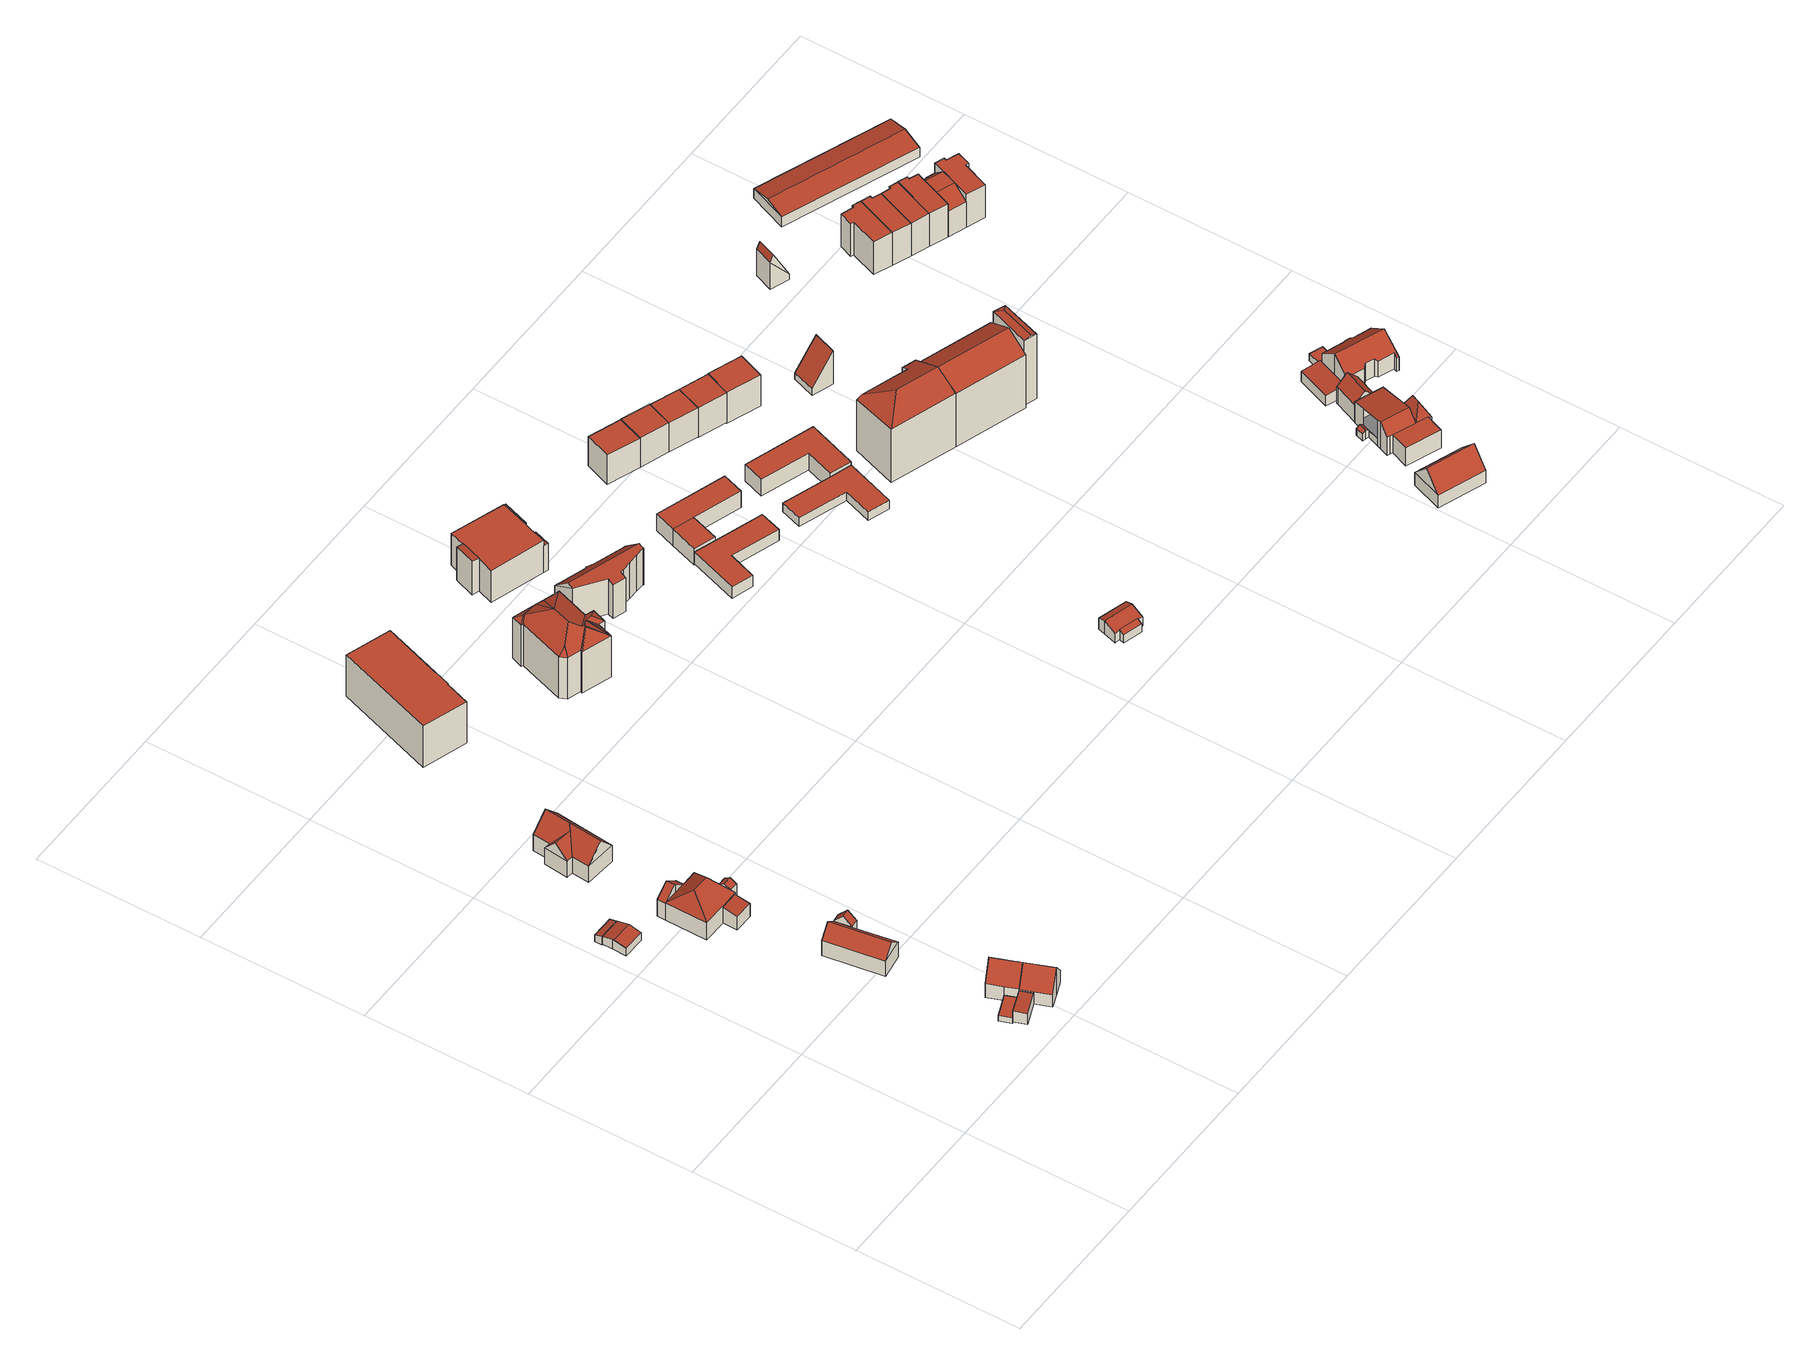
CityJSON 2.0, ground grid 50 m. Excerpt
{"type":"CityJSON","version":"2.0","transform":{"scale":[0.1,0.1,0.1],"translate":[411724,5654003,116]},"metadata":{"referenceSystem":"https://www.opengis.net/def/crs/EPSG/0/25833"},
"CityObjects":{
"building1":{"type":"Building","attributes":{"Dachtyp_tdc":"tdcFreeFormRoof","Gemeindeschluessel":14612000,"Dachneigung":15.26,"QualitaetDacherkennung":82,"Geometrietyp2DReferenz":"3000","measuredHeight":3.72,"function":"31001_9998","roofType":"5000"},"geometry":[{"type":"Solid","lod":"2","boundaries":[[[[0,1,2]],[[3,4,5,6,7]],[[8,9,4,3]],[[9,10,5,4]],[[10,1,6,5]],[[1,0,7,6]],[[0,8,3,7]],[[10,11,2,1]],[[11,9,8,0,2]],[[10,9,11]]]],"semantics":{"surfaces":[{"type":"WallSurface"},{"type":"GroundSurface"},{"type":"RoofSurface"}],"values":[[0,1,0,0,0,0,0,2,2,0]]}}]},
"building2":{"type":"Building","attributes":{"Dachtyp_tdc":"tdcPolyFlatRoof","Gemeindeschluessel":14612000,"Dachneigung":0,"QualitaetDacherkennung":57,"Geometrietyp2DReferenz":"3000","measuredHeight":2,"function":"31001_9998","roofType":"1000"},"geometry":[{"type":"Solid","lod":"2","boundaries":[[[[12,13,14,15]],[[13,16,17,14]],[[16,18,19,17]],[[18,12,15,19]],[[18,16,13,12]],[[15,14,17,19]]]],"semantics":{"surfaces":[{"type":"WallSurface"},{"type":"RoofSurface"},{"type":"GroundSurface"}],"values":[[0,0,0,0,1,2]]}}]},
"building3":{"type":"Building","attributes":{"Dachtyp_tdc":"tdcPolyFlatRoof","Gemeindeschluessel":14612000,"Dachneigung":15.22,"QualitaetDacherkennung":79,"Geometrietyp2DReferenz":"3000","measuredHeight":3.01,"function":"31001_9998","roofType":"2100"},"geometry":[{"type":"Solid","lod":"2","boundaries":[[[[8,20,21,22]],[[20,23,24,21]],[[23,9,25,24]],[[9,8,22,25]],[[9,23,20,8]],[[22,21,24,25]]]],"semantics":{"surfaces":[{"type":"WallSurface"},{"type":"RoofSurface"},{"type":"GroundSurface"}],"values":[[0,0,0,0,1,2]]}}]},
"building4":{"type":"Building","attributes":{"Dachtyp_tdc":"tdcPolyFlatRoof","Gemeindeschluessel":14612000,"Dachneigung":3.42,"QualitaetDacherkennung":68,"Geometrietyp2DReferenz":"3000","measuredHeight":4.16,"function":"31001_9998","roofType":"2100"},"geometry":[{"type":"Solid","lod":"2","boundaries":[[[[26,27,28,29]],[[27,30,31,28]],[[30,32,33,31]],[[32,26,29,33]],[[32,30,27,26]],[[29,28,31,33]]]],"semantics":{"surfaces":[{"type":"WallSurface"},{"type":"RoofSurface"},{"type":"GroundSurface"}],"values":[[0,0,0,0,1,2]]}}]},
"building5":{"type":"Building","attributes":{"Dachtyp_tdc":"tdcGableRoof","Gemeindeschluessel":14612000,"Dachneigung":49.88,"QualitaetDacherkennung":58,"Geometrietyp2DReferenz":"3000","measuredHeight":10.24,"function":"31001_9998","roofType":"3100"},"geometry":[{"type":"Solid","lod":"2","boundaries":[[[[34,35,19,36]],[[35,37,17,19]],[[37,38,39,17]],[[38,40,41,39]],[[40,42,43,41]],[[42,44,45,43]],[[44,34,36,45]],[[40,38,37,35,34]],[[34,44,42,40]],[[36,19,17,39,41,43,45]]]],"semantics":{"surfaces":[{"type":"WallSurface"},{"type":"RoofSurface"},{"type":"GroundSurface"}],"values":[[0,0,0,0,0,0,0,1,1,2]]}}]},
"building6":{"type":"Building","attributes":{"Dachtyp_tdc":"tdcGableRoof","Gemeindeschluessel":14612000,"Dachneigung":49.88,"QualitaetDacherkennung":59,"Geometrietyp2DReferenz":"3000","measuredHeight":9.82,"function":"31001_9998","roofType":"3100"},"geometry":[{"type":"Solid","lod":"2","boundaries":[[[[46,47,48,29]],[[47,49,50,48]],[[49,51,52,50]],[[51,53,54,52]],[[53,55,56,54]],[[55,57,28,56]],[[57,46,29,28]],[[53,51,49,47]],[[47,46,57,55,53]],[[29,48,50,52,54,56,28]]]],"semantics":{"surfaces":[{"type":"WallSurface"},{"type":"RoofSurface"},{"type":"GroundSurface"}],"values":[[0,0,0,0,0,0,0,1,1,2]]}}]},
"building7":{"type":"Building","attributes":{"Gemeindeschluessel":14612000,"Geometrietyp2DReferenz":"3000","function":"31001_9998","roofType":"9999"},"children":["building7-1","building7-2"]},
"building7-1":{"type":"BuildingPart","attributes":{"Dachtyp_tdc":"tdcGableRoof","Dachneigung":46.17,"QualitaetDacherkennung":75,"Geometrietyp2DReferenz":"3000","measuredHeight":8.26,"roofType":"3100"},"parents":["building7"],"geometry":[{"type":"MultiSurface","lod":"2","boundaries":[[[58,59,60,61]],[[58,62,63,59]],[[62,64,65,66,63]],[[62,58,67]],[[61,64,68]],[[58,61,68,67]],[[64,62,67,68]],[[60,59,63,66]]],"semantics":{"surfaces":[{"type":"WallSurface"},{"type":"RoofSurface"},{"type":"GroundSurface"}],"values":[0,0,0,0,0,1,1,2]}}]},
"building7-2":{"type":"BuildingPart","attributes":{"Dachtyp_tdc":"tdcGableRoof","Dachneigung":41.68,"QualitaetDacherkennung":87,"Geometrietyp2DReferenz":"3000","measuredHeight":8.91,"roofType":"3100"},"parents":["building7"],"geometry":[{"type":"MultiSurface","lod":"2","boundaries":[[[69,70,71,72]],[[70,73,74,71]],[[73,61,60,74]],[[70,69,75]],[[61,73,76]],[[69,65,61,76,75]],[[73,70,75,76]],[[60,66,72,71,74]]],"semantics":{"surfaces":[{"type":"WallSurface"},{"type":"RoofSurface"},{"type":"GroundSurface"}],"values":[0,0,0,0,0,1,1,2]}}]},
"building8":{"type":"Building","attributes":{"Gemeindeschluessel":14612000,"Geometrietyp2DReferenz":"3000","function":"31001_9998","roofType":"9999"},"children":["building8-1","building8-2","building8-3","building8-4"]},
"building8-1":{"type":"BuildingPart","attributes":{"Dachtyp_tdc":"tdcGableRoof","Dachneigung":39.71,"QualitaetDacherkennung":79,"Geometrietyp2DReferenz":"3000","measuredHeight":9.38,"roofType":"3100"},"parents":["building8"],"geometry":[{"type":"MultiSurface","lod":"2","boundaries":[[[77,78,79,80]],[[81,82,83,84]],[[82,77,80,83]],[[77,82,85]],[[78,77,85,86,87]],[[82,81,88,86,85]],[[80,79,84,83]]],"semantics":{"surfaces":[{"type":"WallSurface"},{"type":"RoofSurface"},{"type":"GroundSurface"}],"values":[0,0,0,0,1,1,2]}}]},
"building8-2":{"type":"BuildingPart","attributes":{"Dachtyp_tdc":"tdcPolyFlatRoof","Dachneigung":8.71,"QualitaetDacherkennung":42,"Geometrietyp2DReferenz":"3000","measuredHeight":5.5,"roofType":"2100"},"parents":["building8"],"geometry":[{"type":"MultiSurface","lod":"2","boundaries":[[[89,90,91,92]],[[90,93,94,91]],[[93,95,96,94]],[[95,93,90,89]],[[92,91,94,96]]],"semantics":{"surfaces":[{"type":"WallSurface"},{"type":"RoofSurface"},{"type":"GroundSurface"}],"values":[0,0,0,1,2]}}]},
"building8-3":{"type":"BuildingPart","attributes":{"Dachtyp_tdc":"tdcGableRoof","Dachneigung":32.21,"QualitaetDacherkennung":68,"Geometrietyp2DReferenz":"3000","measuredHeight":7.42,"roofType":"3100"},"parents":["building8"],"geometry":[{"type":"MultiSurface","lod":"2","boundaries":[[[97,98,99,100]],[[97,101,102,98]],[[101,103,104,102]],[[101,97,105]],[[100,103,106]],[[97,100,106,105]],[[103,101,105,106]],[[99,98,102,104]]],"semantics":{"surfaces":[{"type":"WallSurface"},{"type":"RoofSurface"},{"type":"GroundSurface"}],"values":[0,0,0,0,0,1,1,2]}}]},
"building8-4":{"type":"BuildingPart","attributes":{"Dachtyp_tdc":"tdcFreeFormRoof","Dachneigung":39.05,"QualitaetDacherkennung":59,"Geometrietyp2DReferenz":"3000","measuredHeight":11.26,"roofType":"5000"},"parents":["building8"],"geometry":[{"type":"MultiSurface","lod":"2","boundaries":[[[103,107,89,92,104]],[[108,109,110,96,95]],[[109,111,81,84,110]],[[112,113,114,79,78]],[[113,100,99,114]],[[115,111,109]],[[116,115,109,108,107]],[[116,107,103,100,113]],[[115,116,113,112,87,88,111]],[[99,104,92,96,110,84,79,114]]],"semantics":{"surfaces":[{"type":"WallSurface"},{"type":"RoofSurface"},{"type":"GroundSurface"}],"values":[0,0,0,0,0,1,1,1,1,2]}}]},
"building9":{"type":"Building","attributes":{"Dachtyp_tdc":"tdcFreeFormRoof","Gemeindeschluessel":14612000,"Dachneigung":48.07,"QualitaetDacherkennung":49,"Geometrietyp2DReferenz":"3000","measuredHeight":11.22,"function":"31001_9998","roofType":"5000"},"geometry":[{"type":"Solid","lod":"2","boundaries":[[[[117,118,119,120]],[[118,121,122,119]],[[121,123,124,122]],[[123,125,126,124]],[[125,127,128,126]],[[127,129,130,128]],[[129,131,132,130]],[[131,117,120,132]],[[133,134,131,129]],[[133,129,127]],[[135,134,133,127,125]],[[135,125,123]],[[136,134,135,123,121]],[[137,136,121,118]],[[137,118,117]],[[134,136,137,117,131]],[[120,119,122,124,126,128,130,132]]]],"semantics":{"surfaces":[{"type":"WallSurface"},{"type":"RoofSurface"},{"type":"GroundSurface"}],"values":[[0,0,0,0,0,0,0,0,1,0,1,0,1,1,0,1,2]]}}]},
"building10":{"type":"Building","attributes":{"Gemeindeschluessel":14612000,"Geometrietyp2DReferenz":"3000","function":"31001_9998","roofType":"9999"},"children":["building10-1","building10-2"]},
"building10-1":{"type":"BuildingPart","attributes":{"Dachtyp_tdc":"tdcPolyFlatRoof","Dachneigung":8.9,"QualitaetDacherkennung":51,"Geometrietyp2DReferenz":"3000","measuredHeight":3.52,"roofType":"2100"},"parents":["building10"],"geometry":[{"type":"MultiSurface","lod":"2","boundaries":[[[138,139,140]],[[139,141,142,140]],[[141,143,144,142]],[[143,145,146,144]],[[143,141,139,138,145]],[[146,140,142,144]]],"semantics":{"surfaces":[{"type":"WallSurface"},{"type":"RoofSurface"},{"type":"GroundSurface"}],"values":[0,0,0,0,1,2]}}]},
"building10-2":{"type":"BuildingPart","attributes":{"Dachtyp_tdc":"tdcPolyFlatRoof","Dachneigung":0,"QualitaetDacherkennung":69,"Geometrietyp2DReferenz":"3000","measuredHeight":15.12,"roofType":"1000"},"parents":["building10"],"geometry":[{"type":"MultiSurface","lod":"2","boundaries":[[[147,148,149,146,145]],[[148,150,151,149]],[[150,152,153,151]],[[152,154,155,153]],[[154,156,157,155]],[[156,158,140,157]],[[158,138,140]],[[156,154,152,150,148,147,158]],[[146,149,151,153,155,157,140]]],"semantics":{"surfaces":[{"type":"WallSurface"},{"type":"RoofSurface"},{"type":"GroundSurface"}],"values":[0,0,0,0,0,0,0,1,2]}}]},
"building11":{"type":"Building","attributes":{"Dachtyp_tdc":"tdcFreeFormRoof","Gemeindeschluessel":14612000,"Dachneigung":28.84,"QualitaetDacherkennung":65,"Geometrietyp2DReferenz":"3000","measuredHeight":18.87,"function":"31001_9998","roofType":"5000"},"geometry":[{"type":"Solid","lod":"2","boundaries":[[[[159,160,161,162]],[[160,163,164,161]],[[163,165,166,164]],[[165,167,168,166]],[[167,169,170,168]],[[169,171,172,170]],[[171,173,174,172]],[[173,175,176,174]],[[175,177,178,176]],[[177,179,180,178]],[[179,181,182,180]],[[181,183,184,182]],[[183,185,186,184]],[[185,187,188,186]],[[187,189,190,188]],[[189,191,192,190]],[[191,159,162,192]],[[193,194,195,196,191,189]],[[193,189,187]],[[197,198,199,194,193,187,185]],[[200,197,185,183]],[[200,183,181]],[[201,177,175]],[[201,179,177]],[[201,181,179]],[[201,197,181]],[[197,201,198]],[[181,197,200]],[[202,201,175,173]],[[202,173,171]],[[199,198,201,202,171,169]],[[195,194,199,169,167]],[[165,195,167]],[[163,195,165]],[[163,196,195]],[[163,203,196]],[[203,163,160]],[[203,160,159]],[[196,203,159,191]],[[162,161,164,166,168,170,172,174,176,178,180,182,184,186,188,190,192]]]],"semantics":{"surfaces":[{"type":"WallSurface"},{"type":"RoofSurface"},{"type":"GroundSurface"}],"values":[[0,0,0,0,0,0,0,0,0,0,0,0,0,0,0,0,0,1,1,1,1,1,1,1,1,1,1,1,1,1,1,1,1,1,1,1,1,1,1,2]]}}]},
"building12":{"type":"Building","attributes":{"Dachtyp_tdc":"tdcFreeFormRoof","Gemeindeschluessel":14612000,"Dachneigung":44.72,"QualitaetDacherkennung":30,"Geometrietyp2DReferenz":"3000","measuredHeight":13.52,"function":"31001_9998","roofType":"5000"},"geometry":[{"type":"Solid","lod":"2","boundaries":[[[[204,205,206,207,208,209,210,211,212]],[[213,214,215,216,217,218,219,220,221,212,211,222,223,224]],[[210,222,211]],[[221,204,212]],[[225,226,227,228,229,230,231,232,233,234,235,236,237,238,239,240,241,242,243]],[[224,223,226,225]],[[223,222,227,226]],[[222,210,228,227]],[[210,209,229,228]],[[209,208,230,229]],[[208,207,231,230]],[[207,206,232,231]],[[206,205,233,232]],[[205,204,234,233]],[[204,221,235,234]],[[221,220,236,235]],[[220,219,237,236]],[[219,218,238,237]],[[218,217,239,238]],[[217,216,240,239]],[[216,215,241,240]],[[215,214,242,241]],[[214,213,243,242]],[[213,224,225,243]]]],"semantics":{"surfaces":[{"type":"RoofSurface"},{"type":"WallSurface"},{"type":"GroundSurface"}],"values":[[0,0,1,1,2,1,1,1,1,1,1,1,1,1,1,1,1,1,1,1,1,1,1,1]]}}]},
"building13":{"type":"Building","attributes":{"Gemeindeschluessel":14612000,"Geometrietyp2DReferenz":"3000","function":"31001_9998","roofType":"9999"},"children":["building13-1","building13-2","building13-3","building13-4"]},
"building13-1":{"type":"BuildingPart","attributes":{"Dachtyp_tdc":"tdcPolyFlatRoof","Dachneigung":5.12,"QualitaetDacherkennung":52,"Geometrietyp2DReferenz":"3000","measuredHeight":12.1,"roofType":"2100"},"parents":["building13"],"geometry":[{"type":"MultiSurface","lod":"2","boundaries":[[[244,245,246,247]],[[245,248,246]],[[249,250,251,252,253]],[[250,244,247,251]],[[250,249,245,244]],[[247,246,252,251]]],"semantics":{"surfaces":[{"type":"WallSurface"},{"type":"RoofSurface"},{"type":"GroundSurface"}],"values":[0,0,0,0,1,2]}}]},
"building13-2":{"type":"BuildingPart","attributes":{"Dachtyp_tdc":"tdcPolyFlatRoof","Dachneigung":5.06,"QualitaetDacherkennung":45,"Geometrietyp2DReferenz":"3000","measuredHeight":9.71,"roofType":"2100"},"parents":["building13"],"geometry":[{"type":"MultiSurface","lod":"2","boundaries":[[[254,255,256,257]],[[258,259,255,254]],[[260,261,257,256]],[[261,258,254,257]],[[261,260,259,258]]],"semantics":{"surfaces":[{"type":"GroundSurface"},{"type":"WallSurface"},{"type":"RoofSurface"}],"values":[0,1,1,1,2]}}]},
"building13-3":{"type":"BuildingPart","attributes":{"Dachtyp_tdc":"tdcPolyFlatRoof","Dachneigung":0,"QualitaetDacherkennung":52,"Geometrietyp2DReferenz":"3000","measuredHeight":11.34,"roofType":"1000"},"parents":["building13"],"geometry":[{"type":"MultiSurface","lod":"2","boundaries":[[[262,263,264,265]],[[263,266,267,264]],[[266,268,269,267]],[[268,266,263,262]],[[265,264,267,269]]],"semantics":{"surfaces":[{"type":"WallSurface"},{"type":"RoofSurface"},{"type":"GroundSurface"}],"values":[0,0,0,1,2]}}]},
"building13-4":{"type":"BuildingPart","attributes":{"Dachtyp_tdc":"tdcPolyFlatRoof","Dachneigung":0,"QualitaetDacherkennung":53,"Geometrietyp2DReferenz":"3000","measuredHeight":11.64,"roofType":"1000"},"parents":["building13"],"geometry":[{"type":"MultiSurface","lod":"2","boundaries":[[[270,271,260,256,269,268]],[[272,273,274,255,259]],[[273,253,252,274]],[[248,275,276,246]],[[275,277,262,265,276]],[[277,275,248,253,273,272,271,270]],[[269,256,255,274,252,246,276,265]]],"semantics":{"surfaces":[{"type":"WallSurface"},{"type":"RoofSurface"},{"type":"GroundSurface"}],"values":[0,0,0,0,0,1,2]}}]},
"building14":{"type":"Building","attributes":{"Gemeindeschluessel":14612000,"Geometrietyp2DReferenz":"3000","function":"31001_9998","roofType":"9999"},"children":["building14-1","building14-2"]},
"building14-1":{"type":"BuildingPart","attributes":{"Dachtyp_tdc":"tdcGableRoof","Dachneigung":21.03,"QualitaetDacherkennung":65,"Geometrietyp2DReferenz":"3000","measuredHeight":4.83,"roofType":"3100"},"parents":["building14"],"geometry":[{"type":"MultiSurface","lod":"2","boundaries":[[[278,279,280,281]],[[279,282,283,280]],[[282,284,285,283]],[[284,286,287,285]],[[286,288,289,287]],[[288,290,291,289]],[[290,292,293,291]],[[288,286,284,282]],[[282,279,278,292,290,288]],[[281,280,283,285,287,289,291,293]]],"semantics":{"surfaces":[{"type":"WallSurface"},{"type":"RoofSurface"},{"type":"GroundSurface"}],"values":[0,0,0,0,0,0,0,1,1,2]}}]},
"building14-2":{"type":"BuildingPart","attributes":{"Dachtyp_tdc":"tdcPolyFlatRoof","Dachneigung":24.97,"QualitaetDacherkennung":60,"Geometrietyp2DReferenz":"3000","measuredHeight":3.75,"roofType":"2100"},"parents":["building14"],"geometry":[{"type":"MultiSurface","lod":"2","boundaries":[[[294,295,281,296]],[[295,278,281]],[[297,293,292]],[[297,298,299,293]],[[298,294,296,299]],[[298,297,295,294]],[[296,281,293,299]]],"semantics":{"surfaces":[{"type":"WallSurface"},{"type":"RoofSurface"},{"type":"GroundSurface"}],"values":[0,0,0,0,0,1,2]}}]},
"building15":{"type":"Building","attributes":{"Dachtyp_tdc":"tdcPolyFlatRoof","Gemeindeschluessel":14612000,"Dachneigung":0,"QualitaetDacherkennung":86,"Geometrietyp2DReferenz":"3000","measuredHeight":4.09,"function":"31001_9998","roofType":"1000"},"geometry":[{"type":"Solid","lod":"2","boundaries":[[[[300,301,302,303]],[[301,304,305,302]],[[304,306,307,305]],[[306,308,309,307]],[[308,310,311,309]],[[310,312,313,311]],[[312,300,303,313]],[[312,310,308,306,304,301,300]],[[303,302,305,307,309,311,313]]]],"semantics":{"surfaces":[{"type":"WallSurface"},{"type":"RoofSurface"},{"type":"GroundSurface"}],"values":[[0,0,0,0,0,0,0,1,2]]}}]},
"building16":{"type":"Building","attributes":{"Gemeindeschluessel":14612000,"Geometrietyp2DReferenz":"3000","function":"31001_9998","roofType":"9999"},"children":["building16-1","building16-2"]},
"building16-1":{"type":"BuildingPart","attributes":{"Dachtyp_tdc":"tdcPolyFlatRoof","Dachneigung":0,"QualitaetDacherkennung":82,"Geometrietyp2DReferenz":"3000","measuredHeight":5.97,"roofType":"1000"},"parents":["building16"],"geometry":[{"type":"MultiSurface","lod":"2","boundaries":[[[314,315,316,317]],[[315,318,319,316]],[[318,320,321,319]],[[320,322,323,321]],[[322,320,318,315,314]],[[317,316,319,321,323]]],"semantics":{"surfaces":[{"type":"WallSurface"},{"type":"RoofSurface"},{"type":"GroundSurface"}],"values":[0,0,0,0,1,2]}}]},
"building16-2":{"type":"BuildingPart","attributes":{"Dachtyp_tdc":"tdcPolyFlatRoof","Dachneigung":0,"QualitaetDacherkennung":85,"Geometrietyp2DReferenz":"3000","measuredHeight":6.01,"roofType":"1000"},"parents":["building16"],"geometry":[{"type":"MultiSurface","lod":"2","boundaries":[[[324,325,326,327]],[[325,314,317,326]],[[324,327,323,322]],[[322,314,325,324]],[[327,326,317,323]]],"semantics":{"surfaces":[{"type":"WallSurface"},{"type":"RoofSurface"},{"type":"GroundSurface"}],"values":[0,0,0,1,2]}}]},
"building17":{"type":"Building","attributes":{"Dachtyp_tdc":"tdcPolyFlatRoof","Gemeindeschluessel":14612000,"Dachneigung":0,"QualitaetDacherkennung":48,"Geometrietyp2DReferenz":"3000","measuredHeight":10.67,"function":"31001_9998","roofType":"1000"},"geometry":[{"type":"Solid","lod":"2","boundaries":[[[[328,329,330,331]],[[329,332,333,330]],[[332,334,335,333]],[[334,328,331,335]],[[334,332,329,328]],[[331,330,333,335]]]],"semantics":{"surfaces":[{"type":"WallSurface"},{"type":"RoofSurface"},{"type":"GroundSurface"}],"values":[[0,0,0,0,1,2]]}}]},
"building18":{"type":"Building","attributes":{"Dachtyp_tdc":"tdcPolyFlatRoof","Gemeindeschluessel":14612000,"Dachneigung":0,"QualitaetDacherkennung":85,"Geometrietyp2DReferenz":"3000","measuredHeight":3.14,"function":"31001_9998","roofType":"1000"},"geometry":[{"type":"Solid","lod":"2","boundaries":[[[[336,337,338,339]],[[337,340,341,338]],[[340,342,343,341]],[[340,337,336,344,345,346,342]],[[343,347,348,349,339,338,341]],[[342,346,347,343]],[[346,345,348,347]],[[345,344,349,348]],[[344,336,339,349]]]],"semantics":{"surfaces":[{"type":"WallSurface"},{"type":"RoofSurface"},{"type":"GroundSurface"}],"values":[[0,0,0,1,2,0,0,0,0]]}}]},
"building19":{"type":"Building","attributes":{"Dachtyp_tdc":"tdcPolyFlatRoof","Gemeindeschluessel":14612000,"Dachneigung":0,"QualitaetDacherkennung":52,"Geometrietyp2DReferenz":"3000","measuredHeight":10.56,"function":"31001_9998","roofType":"1000"},"geometry":[{"type":"Solid","lod":"2","boundaries":[[[[350,351,352,353]],[[351,354,355,352]],[[354,356,357,355]],[[356,350,353,357]],[[356,354,351,350]],[[353,352,355,357]]]],"semantics":{"surfaces":[{"type":"WallSurface"},{"type":"RoofSurface"},{"type":"GroundSurface"}],"values":[[0,0,0,0,1,2]]}}]},
"building20":{"type":"Building","attributes":{"Dachtyp_tdc":"tdcPolyFlatRoof","Gemeindeschluessel":14612000,"Dachneigung":0,"QualitaetDacherkennung":85,"Geometrietyp2DReferenz":"3000","measuredHeight":5.95,"function":"31001_9998","roofType":"1000"},"geometry":[{"type":"Solid","lod":"2","boundaries":[[[[358,359,360,361]],[[359,362,363,360]],[[362,364,365,363]],[[364,366,367,365]],[[366,368,369,367]],[[368,358,361,369]],[[368,366,364,362,359,358]],[[361,360,363,365,367,369]]]],"semantics":{"surfaces":[{"type":"WallSurface"},{"type":"RoofSurface"},{"type":"GroundSurface"}],"values":[[0,0,0,0,0,0,1,2]]}}]},
"building21":{"type":"Building","attributes":{"Dachtyp_tdc":"tdcPolyFlatRoof","Gemeindeschluessel":14612000,"Dachneigung":0,"QualitaetDacherkennung":64,"Geometrietyp2DReferenz":"3000","measuredHeight":10.6,"function":"31001_9998","roofType":"1000"},"geometry":[{"type":"Solid","lod":"2","boundaries":[[[[370,371,372,373]],[[371,374,375,372]],[[374,376,377,375]],[[376,370,373,377]],[[376,374,371,370]],[[373,372,375,377]]]],"semantics":{"surfaces":[{"type":"WallSurface"},{"type":"RoofSurface"},{"type":"GroundSurface"}],"values":[[0,0,0,0,1,2]]}}]},
"building22":{"type":"Building","attributes":{"Dachtyp_tdc":"tdcPolyFlatRoof","Gemeindeschluessel":14612000,"Dachneigung":0,"QualitaetDacherkennung":51,"Geometrietyp2DReferenz":"3000","measuredHeight":10.88,"function":"31001_9998","roofType":"1000"},"geometry":[{"type":"Solid","lod":"2","boundaries":[[[[371,378,379,380]],[[378,381,382,379]],[[381,374,383,382]],[[374,371,380,383]],[[374,381,378,371]],[[380,379,382,383]]]],"semantics":{"surfaces":[{"type":"WallSurface"},{"type":"RoofSurface"},{"type":"GroundSurface"}],"values":[[0,0,0,0,1,2]]}}]},
"building23":{"type":"Building","attributes":{"Dachtyp_tdc":"tdcFreeFormRoof","Gemeindeschluessel":14612000,"Dachneigung":27.03,"QualitaetDacherkennung":63,"Geometrietyp2DReferenz":"3000","measuredHeight":23.14,"function":"31001_3010","roofType":"5000"},"geometry":[{"type":"Solid","lod":"2","boundaries":[[[[384,385,386,387]],[[385,388,389,386]],[[388,390,391,389]],[[390,392,393,391]],[[392,394,395,393]],[[394,396,397,395]],[[396,384,387,397]],[[398,399,388,385]],[[384,400,398,385]],[[400,396,394,392,390,399,398]],[[390,388,399]],[[384,396,400]],[[387,386,389,391,393,395,397]]]],"semantics":{"surfaces":[{"type":"WallSurface"},{"type":"RoofSurface"},{"type":"GroundSurface"}],"values":[[0,0,0,0,0,0,0,1,1,1,0,0,2]]}}]},
"building24":{"type":"Building","attributes":{"Dachtyp_tdc":"tdcPolyFlatRoof","Gemeindeschluessel":14612000,"Dachneigung":0,"QualitaetDacherkennung":46,"Geometrietyp2DReferenz":"3000","measuredHeight":11.23,"function":"31001_9998","roofType":"1000"},"geometry":[{"type":"Solid","lod":"2","boundaries":[[[[401,402,403,404]],[[402,405,406,403]],[[402,401,407,405]],[[406,408,404,403]],[[405,407,408,406]],[[407,401,404,408]]]],"semantics":{"surfaces":[{"type":"WallSurface"},{"type":"RoofSurface"},{"type":"GroundSurface"}],"values":[[0,0,1,2,0,0]]}}]},
"building25":{"type":"Building","attributes":{"Dachtyp_tdc":"tdcPolyFlatRoof","Gemeindeschluessel":14612000,"Dachneigung":55.73,"QualitaetDacherkennung":24,"Geometrietyp2DReferenz":"3000","measuredHeight":12.07,"function":"31001_9998","roofType":"2100"},"geometry":[{"type":"Solid","lod":"2","boundaries":[[[[409,410,411,412]],[[410,413,414,411]],[[413,415,416,414]],[[415,409,412,416]],[[415,413,410,409]],[[412,411,414,416]]]],"semantics":{"surfaces":[{"type":"WallSurface"},{"type":"RoofSurface"},{"type":"GroundSurface"}],"values":[[0,0,0,0,1,2]]}}]},
"building26":{"type":"Building","attributes":{"Dachtyp_tdc":"tdcFreeFormRoof","Gemeindeschluessel":14612000,"Dachneigung":28.32,"QualitaetDacherkennung":71,"Geometrietyp2DReferenz":"3000","measuredHeight":23.22,"function":"31001_3010","roofType":"5000"},"geometry":[{"type":"Solid","lod":"2","boundaries":[[[[417,418,419,397]],[[418,420,421,419]],[[420,422,423,421]],[[422,424,425,423]],[[424,426,387,425]],[[426,417,397,387]],[[422,427,428,426,424]],[[427,420,418,417,428]],[[422,420,427]],[[417,426,428]],[[397,419,421,423,425,387]]]],"semantics":{"surfaces":[{"type":"WallSurface"},{"type":"RoofSurface"},{"type":"GroundSurface"}],"values":[[0,0,0,0,0,0,1,1,0,0,2]]}}]},
"building27":{"type":"Building","attributes":{"Dachtyp_tdc":"tdcGableRoof","Gemeindeschluessel":14612000,"Dachneigung":48.8,"QualitaetDacherkennung":88,"Geometrietyp2DReferenz":"3000","measuredHeight":10.36,"function":"31001_9998","roofType":"3100"},"geometry":[{"type":"Solid","lod":"2","boundaries":[[[[429,430,431,432]],[[430,433,434,431]],[[433,435,436,434]],[[435,429,432,436]],[[433,430,437]],[[429,435,438]],[[430,429,438,437]],[[435,433,437,438]],[[432,431,434,436]]]],"semantics":{"surfaces":[{"type":"WallSurface"},{"type":"RoofSurface"},{"type":"GroundSurface"}],"values":[[0,0,0,0,0,0,1,1,2]]}}]},
"building28":{"type":"Building","attributes":{"Dachtyp_tdc":"tdcHipAndGableRoof","Gemeindeschluessel":14612000,"Dachneigung":12.52,"QualitaetDacherkennung":25,"Geometrietyp2DReferenz":"3000","measuredHeight":24.01,"function":"31001_3010","roofType":"5000"},"geometry":[{"type":"Solid","lod":"2","boundaries":[[[[439,440,441,442]],[[440,443,444,441]],[[443,445,446,444]],[[445,439,442,446]],[[443,440,447]],[[439,445,448]],[[440,439,448,447]],[[445,443,447,448]],[[442,441,444,446]]]],"semantics":{"surfaces":[{"type":"WallSurface"},{"type":"RoofSurface"},{"type":"GroundSurface"}],"values":[[0,0,0,0,1,0,1,1,2]]}}]},
"building29":{"type":"Building","attributes":{"Gemeindeschluessel":14612000,"Geometrietyp2DReferenz":"3000","function":"31001_9998","roofType":"9999"},"children":["building29-1","building29-2","building29-3","building29-4"]},
"building29-1":{"type":"BuildingPart","attributes":{"Dachtyp_tdc":"tdcPolyFlatRoof","Dachneigung":0,"QualitaetDacherkennung":41,"Geometrietyp2DReferenz":"3000","measuredHeight":6.55,"roofType":"1000"},"parents":["building29"],"geometry":[{"type":"MultiSurface","lod":"2","boundaries":[[[449,450,451,452,453]],[[450,454,455,451]],[[454,456,457,455]],[[454,450,449,456]],[[458,452,451,455,457]]],"semantics":{"surfaces":[{"type":"WallSurface"},{"type":"RoofSurface"},{"type":"GroundSurface"}],"values":[0,0,0,1,2]}}]},
"building29-2":{"type":"BuildingPart","attributes":{"Dachtyp_tdc":"tdcGableRoof","Dachneigung":10.52,"QualitaetDacherkennung":22,"Geometrietyp2DReferenz":"3000","measuredHeight":9.78,"roofType":"3100"},"parents":["building29"],"geometry":[{"type":"MultiSurface","lod":"2","boundaries":[[[456,459,460,457]],[[459,461,462,460]],[[461,463,464,462]],[[463,465,466,464]],[[465,467,466]],[[468,469,470]],[[468,471,472,469]],[[471,473,474,472]],[[473,475,476,474]],[[475,477,478,479,476]],[[480,477,475,473,471,468,465,463]],[[463,461,459,456,481,480]],[[460,462,464,466,469,472,474,476,479,482,483,458,457]]],"semantics":{"surfaces":[{"type":"WallSurface"},{"type":"RoofSurface"},{"type":"GroundSurface"}],"values":[0,0,0,0,0,0,0,0,0,0,1,1,2]}}]},
"building29-3":{"type":"BuildingPart","attributes":{"Dachtyp_tdc":"tdcFreeFormRoof","Dachneigung":32.01,"QualitaetDacherkennung":12,"Geometrietyp2DReferenz":"3000","measuredHeight":3.13,"roofType":"5000"},"parents":["building29"],"geometry":[{"type":"MultiSurface","lod":"2","boundaries":[[[467,484,485,466]],[[484,486,487,485]],[[486,488,489,487]],[[488,490,491,489]],[[490,492,493,491]],[[492,494,495,493]],[[494,496,469,495]],[[496,470,469]],[[494,492,490,488,486]],[[486,484,467,470,496,494]],[[466,485,487,489,491,493,495,469]]],"semantics":{"surfaces":[{"type":"WallSurface"},{"type":"RoofSurface"},{"type":"GroundSurface"}],"values":[0,0,0,0,0,0,0,0,1,1,2]}}]},
"building29-4":{"type":"BuildingPart","attributes":{"Dachtyp_tdc":"tdcFreeFormRoof","Dachneigung":64.08,"QualitaetDacherkennung":14,"Geometrietyp2DReferenz":"3000","measuredHeight":10.99,"roofType":"5000"},"parents":["building29"],"geometry":[{"type":"MultiSurface","lod":"2","boundaries":[[[497,498,499,500]],[[498,501,502,499]],[[501,453,452,502]],[[478,503,504,479]],[[503,497,500,504]],[[505,506,507,508,509]],[[507,453,501,508]],[[501,498,509,508]],[[498,497,503,478,505,509]],[[500,499,502,452,458,483,482,479,504]]],"semantics":{"surfaces":[{"type":"WallSurface"},{"type":"RoofSurface"},{"type":"GroundSurface"}],"values":[0,0,0,0,0,1,1,1,1,2]}}]},
"building30":{"type":"Building","attributes":{"Dachtyp_tdc":"tdcFreeFormRoof","Gemeindeschluessel":14612000,"Dachneigung":45.19,"QualitaetDacherkennung":85,"Geometrietyp2DReferenz":"3000","measuredHeight":9.24,"function":"31001_9998","roofType":"5000"},"geometry":[{"type":"Solid","lod":"2","boundaries":[[[[510,511,512,513]],[[511,514,515,512]],[[514,516,517,515]],[[516,518,519,517]],[[518,510,513,519]],[[518,516,520,521]],[[521,520,514,511,510]],[[516,514,520]],[[510,518,521]],[[513,512,515,517,519]]]],"semantics":{"surfaces":[{"type":"WallSurface"},{"type":"RoofSurface"},{"type":"GroundSurface"}],"values":[[0,0,0,0,0,1,1,0,0,2]]}}]},
"building31":{"type":"Building","attributes":{"Dachtyp_tdc":"tdcPolyFlatRoof","Gemeindeschluessel":14612000,"Dachneigung":3.96,"QualitaetDacherkennung":53,"Geometrietyp2DReferenz":"3000","measuredHeight":4.09,"function":"31001_9998","roofType":"2100"},"geometry":[{"type":"Solid","lod":"2","boundaries":[[[[522,523,524,525]],[[522,526,527,528,523]],[[529,530,531,525,524]],[[523,528,529,524]],[[528,527,530,529]],[[527,526,531,530]],[[526,522,525,531]]]],"semantics":{"surfaces":[{"type":"WallSurface"},{"type":"RoofSurface"},{"type":"GroundSurface"}],"values":[[0,1,2,0,0,0,0]]}}]},
"building32":{"type":"Building","attributes":{"Dachtyp_tdc":"tdcGableRoof","Gemeindeschluessel":14612000,"Dachneigung":63.4,"QualitaetDacherkennung":3,"Geometrietyp2DReferenz":"3000","measuredHeight":11.97,"function":"31001_9998","roofType":"3100"},"geometry":[{"type":"Solid","lod":"2","boundaries":[[[[532,533,534,535]],[[533,536,537,534]],[[536,538,539,537]],[[538,532,535,539]],[[536,533,540]],[[532,538,541]],[[533,532,541,540]],[[538,536,540,541]],[[535,534,537,539]]]],"semantics":{"surfaces":[{"type":"WallSurface"},{"type":"RoofSurface"},{"type":"GroundSurface"}],"values":[[0,0,0,0,0,0,1,1,2]]}}]},
"building33":{"type":"Building","attributes":{"Dachtyp_tdc":"tdcGableRoof","Gemeindeschluessel":14612000,"Dachneigung":37.73,"QualitaetDacherkennung":74,"Geometrietyp2DReferenz":"3000","measuredHeight":9.78,"function":"31001_9998","roofType":"3100"},"geometry":[{"type":"Solid","lod":"2","boundaries":[[[[542,543,544,545]],[[543,546,547,544]],[[546,548,549,547]],[[548,550,551,549]],[[550,552,553,551]],[[552,554,555,553]],[[554,556,557,555]],[[556,558,559,557]],[[558,560,561,559]],[[560,562,563,561]],[[562,564,565,563]],[[564,566,567,565]],[[566,568,569,567]],[[568,570,571,569]],[[570,572,573,571]],[[572,574,575,573]],[[574,576,577,575]],[[576,542,545,577]],[[572,570,568,566,564,562,560,558,556]],[[556,554,552,550,548,546,543,542,576,574,572]],[[545,544,547,549,551,553,555,557,559,561,563,565,567,569,571,573,575,577]]]],"semantics":{"surfaces":[{"type":"WallSurface"},{"type":"RoofSurface"},{"type":"GroundSurface"}],"values":[[0,0,0,0,0,0,0,0,0,0,0,0,0,0,0,0,0,0,1,1,2]]}}]},
"building34":{"type":"Building","attributes":{"Dachtyp_tdc":"tdcPolyFlatRoof","Gemeindeschluessel":14612000,"Dachneigung":0,"QualitaetDacherkennung":71,"Geometrietyp2DReferenz":"3000","measuredHeight":2.53,"function":"31001_9998","roofType":"1000"},"geometry":[{"type":"Solid","lod":"2","boundaries":[[[[578,579,580,581]],[[579,582,583,580]],[[582,584,585,583]],[[584,586,587,585]],[[586,588,589,587]],[[588,590,591,589]],[[590,578,581,591]],[[590,588,586,584,582,579,578]],[[581,580,583,585,587,589,591]]]],"semantics":{"surfaces":[{"type":"WallSurface"},{"type":"RoofSurface"},{"type":"GroundSurface"}],"values":[[0,0,0,0,0,0,0,1,2]]}}]},
"building35":{"type":"Building","attributes":{"Dachtyp_tdc":"tdcPolyFlatRoof","Gemeindeschluessel":14612000,"Dachneigung":0,"QualitaetDacherkennung":33,"Geometrietyp2DReferenz":"3000","measuredHeight":11.91,"function":"31001_9998","roofType":"1000"},"geometry":[{"type":"Solid","lod":"2","boundaries":[[[[592,593,594,595]],[[593,596,597,594]],[[596,598,599,597]],[[598,600,601,599]],[[600,602,603,601]],[[602,604,605,603]],[[604,606,607,605]],[[606,592,595,607]],[[606,604,602,600,598,596,593,592]],[[595,594,597,599,601,603,605,607]]]],"semantics":{"surfaces":[{"type":"WallSurface"},{"type":"RoofSurface"},{"type":"GroundSurface"}],"values":[[0,0,0,0,0,0,0,0,1,2]]}}]},
"building36":{"type":"Building","attributes":{"Dachtyp_tdc":"tdcPolyFlatRoof","Gemeindeschluessel":14612000,"Dachneigung":0,"QualitaetDacherkennung":39,"Geometrietyp2DReferenz":"3000","measuredHeight":11.94,"function":"31001_9998","roofType":"1000"},"geometry":[{"type":"Solid","lod":"2","boundaries":[[[[608,592,595,609]],[[592,606,607,595]],[[606,610,611,607]],[[610,612,613,611]],[[612,614,615,613]],[[614,608,609,615]],[[614,612,610,606,592,608]],[[609,595,607,611,613,615]]]],"semantics":{"surfaces":[{"type":"WallSurface"},{"type":"RoofSurface"},{"type":"GroundSurface"}],"values":[[0,0,0,0,0,0,1,2]]}}]},
"building37":{"type":"Building","attributes":{"Dachtyp_tdc":"tdcPolyFlatRoof","Gemeindeschluessel":14612000,"Dachneigung":0,"QualitaetDacherkennung":38,"Geometrietyp2DReferenz":"3000","measuredHeight":11.9,"function":"31001_9998","roofType":"1000"},"geometry":[{"type":"Solid","lod":"2","boundaries":[[[[616,608,609,617]],[[608,614,615,609]],[[614,618,619,615]],[[618,620,621,619]],[[620,622,623,621]],[[622,616,617,623]],[[622,620,618,614,608,616]],[[617,609,615,619,621,623]]]],"semantics":{"surfaces":[{"type":"WallSurface"},{"type":"RoofSurface"},{"type":"GroundSurface"}],"values":[[0,0,0,0,0,0,1,2]]}}]},
"building38":{"type":"Building","attributes":{"Dachtyp_tdc":"tdcPolyFlatRoof","Gemeindeschluessel":14612000,"Dachneigung":0,"QualitaetDacherkennung":40,"Geometrietyp2DReferenz":"3000","measuredHeight":12,"function":"31001_9998","roofType":"1000"},"geometry":[{"type":"Solid","lod":"2","boundaries":[[[[624,625,626,623]],[[625,627,628,626]],[[627,629,630,628]],[[629,631,632,630]],[[631,633,617,632]],[[633,624,623,617]],[[633,631,629,627,625,624]],[[623,626,628,630,632,617]]]],"semantics":{"surfaces":[{"type":"WallSurface"},{"type":"RoofSurface"},{"type":"GroundSurface"}],"values":[[0,0,0,0,0,0,1,2]]}}]},
"building39":{"type":"Building","attributes":{"Dachtyp_tdc":"tdcCutGableRoof","Gemeindeschluessel":14612000,"Dachneigung":28.18,"QualitaetDacherkennung":42,"Geometrietyp2DReferenz":"3000","measuredHeight":12.05,"function":"31001_9998","roofType":"9999"},"geometry":[{"type":"Solid","lod":"2","boundaries":[[[[634,635,632,636]],[[635,637,638,632]],[[637,639,640,638]],[[639,641,630,640]],[[641,642,643,630]],[[642,644,645,643]],[[644,646,647,645]],[[646,648,649,647]],[[648,650,651,649]],[[650,634,636,651]],[[637,635,634,650]],[[648,646,644,642,641,639]],[[650,648,639,637]],[[636,632,638,640,630,643,645,647,649,651]]]],"semantics":{"surfaces":[{"type":"WallSurface"},{"type":"RoofSurface"},{"type":"GroundSurface"}],"values":[[0,0,0,0,0,0,0,0,0,0,1,1,1,2]]}}]},
"building40":{"type":"Building","attributes":{"Dachtyp_tdc":"tdcPolyFlatRoof","Gemeindeschluessel":14612000,"Dachneigung":0,"QualitaetDacherkennung":33,"Geometrietyp2DReferenz":"3000","measuredHeight":11.9,"function":"31001_9998","roofType":"1000"},"geometry":[{"type":"Solid","lod":"2","boundaries":[[[[652,653,654,655]],[[653,656,657,654]],[[656,658,659,657]],[[658,660,636,659]],[[660,661,647,636]],[[661,662,663,647]],[[662,664,665,663]],[[664,652,655,665]],[[664,662,661,660,658,656,653,652]],[[655,654,657,659,636,647,663,665]]]],"semantics":{"surfaces":[{"type":"WallSurface"},{"type":"RoofSurface"},{"type":"GroundSurface"}],"values":[[0,0,0,0,0,0,0,0,1,2]]}}]},
"building41":{"type":"Building","attributes":{"Dachtyp_tdc":"tdcGableRoof","Gemeindeschluessel":14612000,"Dachneigung":14.12,"QualitaetDacherkennung":85,"Geometrietyp2DReferenz":"3000","measuredHeight":4.97,"function":"31001_9998","roofType":"3100"},"geometry":[{"type":"Solid","lod":"2","boundaries":[[[[666,667,668,669]],[[667,670,671,668]],[[670,672,673,671]],[[672,666,669,673]],[[670,667,674]],[[666,672,675]],[[667,666,675,674]],[[672,670,674,675]],[[669,668,671,673]]]],"semantics":{"surfaces":[{"type":"WallSurface"},{"type":"RoofSurface"},{"type":"GroundSurface"}],"values":[[0,0,0,0,0,0,1,1,2]]}}]}
},
"vertices":[
[4,1078,90],[3,1035,82],[4,1072,92],[4,1110,55],[71,1109,55],[70,1034,55],[3,1035,55],[4,1078,55],[4,1110,82],[71,1109,82],[70,1034,82],[70,1071,92],
[315,64,116],[301,99,116],[301,99,96],[315,64,96],[370,127,116],[370,127,96],[384,91,116],[384,91,96],
[4,1132,76],[4,1132,52],[4,1110,52],[71,1131,76],[71,1131,52],[71,1109,52],
[384,91,142],[398,55,140],[398,55,101],[384,91,101],[329,27,140],[329,27,101],[315,64,142],[315,64,101],
[425,107,199],[384,91,146],[425,107,96],[370,127,146],[352,173,147],[352,173,96],[393,189,199],[393,189,96],[434,206,146],[434,206,96],[467,123,146],[467,123,96],
[384,91,145],[426,107,199],[426,107,101],[467,123,145],[467,123,101],[499,41,145],[499,41,101],[458,25,199],[458,25,101],[416,9,145],[416,9,101],[398,55,145],
[358,625,136],[358,625,81],[332,621,81],[332,621,136],[366,574,137],[366,574,81],[340,570,137],[340,570,136],[340,570,81],[362,599,164],[336,595,164],
[361,444,136],[286,433,136],[286,433,81],[361,444,81],[258,609,136],[258,609,81],[323,438,170],[295,615,170],
[251,1050,109],[251,1024,109],[251,1024,51],[251,1050,51],[167,1025,112],[167,1050,112],[167,1050,51],[167,1025,51],[208,1050,145],[208,1025,145],[246,1024,113],[168,1025,113],
[297,898,106],[296,853,99],[296,853,51],[297,898,51],[239,854,99],[239,854,51],[240,898,106],[240,898,51],
[324,949,113],[324,949,51],[297,949,51],[297,949,113],[324,912,113],[324,912,51],[297,913,113],[297,913,51],[324,932,125],[297,932,125],
[297,898,113],[240,898,113],[166,899,113],[166,899,51],[167,1025,113],[251,1024,113],[298,1024,113],[298,1024,51],[205,962,164],[259,961,164],
[166,1324,95],[173,1398,95],[173,1398,37],[166,1324,37],[193,1396,95],[193,1396,37],[198,1449,95],[198,1449,37],[294,1440,95],[294,1440,37],[277,1260,95],[277,1260,37],[181,1269,95],[181,1269,37],[186,1322,95],[186,1322,37],[229,1264,149],[239,1365,149],[246,1444,149],[226,1355,137],[170,1361,137],
[478,1935,49],[478,1935,50],[478,1935,18],[500,1927,53],[500,1927,18],[483,1876,53],[483,1876,18],[461,1884,49],[461,1884,18],
[461,1884,169],[460,1884,169],[460,1884,18],[435,1810,169],[435,1810,18],[302,1854,169],[302,1854,18],[404,2157,169],[404,2157,18],[538,2112,169],[538,2112,18],[478,1935,169],
[734,1842,172],[746,1877,172],[746,1877,23],[734,1842,23],[818,1853,172],[818,1853,23],[841,1845,172],[841,1845,23],[889,1829,172],[889,1829,23],[855,1728,172],[855,1728,23],[880,1719,172],[880,1719,23],[865,1675,172],[865,1675,23],[847,1681,172],[847,1681,23],[841,1664,172],[841,1664,23],[832,1637,172],[832,1637,23],[830,1631,172],[830,1631,23],[742,1661,172],[742,1661,23],[744,1667,172],[744,1667,23],[704,1680,172],[704,1680,23],[694,1701,172],[694,1701,23],[740,1840,172],[740,1840,23],[723,1702,187],[780,1730,211],[798,1784,211],[764,1852,182],[803,1695,197],[802,1696,198],[795,1699,198],[801,1690,197],[832,1711,184],[851,1705,185],[758,1854,182],
[1161,1808,115],[1149,1812,115],[1067,1840,115],[1056,1859,100],[1038,1849,116],[975,1870,116],[944,1880,116],[927,1828,170],[1143,1755,170],[1033,1722,158],[1040,1743,162],[1052,1742,162],[1078,1740,164],[1109,1739,165],[1135,1738,167],[1137,1737,167],[1139,1743,168],[1140,1746,168],[920,1809,166],[1001,1755,162],[995,1735,158],[995,1735,35],[1001,1755,35],[920,1809,35],[944,1880,35],[975,1870,35],[1038,1849,35],[1056,1859,35],[1067,1840,35],[1149,1812,35],[1161,1808,35],[1140,1746,35],[1139,1743,35],[1137,1737,35],[1135,1738,35],[1109,1739,35],[1078,1740,35],[1052,1742,35],[1040,1743,35],[1033,1722,35],
[910,2157,128],[931,2150,126],[931,2150,7],[910,2157,7],[931,2150,123],[910,2088,126],[889,2095,128],[889,2095,7],[910,2088,7],[910,2088,123],
[1070,1983,7],[1055,1988,7],[1071,2037,7],[1086,2032,7],[1070,1983,103],[1055,1988,104],[1071,2037,104],[1086,2032,103],
[1106,2143,120],[1112,2141,120],[1112,2141,7],[1106,2143,7],[1085,2061,120],[1085,2061,7],[1080,2062,120],[1080,2062,7],
[1080,2062,123],[1071,2037,123],[1055,1988,123],[893,2039,123],[893,2039,7],[947,2198,123],[947,2198,7],[1106,2143,123],
[1551,560,185],[1535,564,185],[1535,564,152],[1551,560,152],[1546,603,200],[1546,603,152],[1553,626,191],[1553,626,152],[1641,601,191],[1641,601,152],[1634,578,200],[1634,578,152],[1624,539,185],[1624,539,152],[1608,544,185],[1608,544,152],
[1547,545,182],[1551,560,190],[1547,545,152],[1608,544,190],[1604,529,182],[1604,529,152],
[1299,1577,94],[1271,1493,94],[1271,1493,53],[1299,1577,53],[1207,1514,94],[1207,1514,53],[1257,1663,94],[1257,1663,53],[1321,1641,94],[1321,1641,53],[1464,1593,94],[1464,1593,53],[1443,1528,94],[1443,1528,53],
[1285,1747,106],[1307,1811,106],[1307,1811,46],[1285,1747,46],[1515,1741,106],[1515,1741,46],[1493,1677,106],[1493,1677,46],[1349,1725,106],[1349,1725,46],
[1321,1641,106],[1257,1663,106],[1257,1663,46],[1321,1641,46],
[1479,1976,139],[1384,2012,139],[1384,2012,33],[1479,1976,33],[1412,2089,139],[1412,2089,33],[1508,2054,139],[1508,2054,33],
[1505,1507,94],[1527,1572,94],[1527,1572,63],[1505,1507,63],[1670,1523,94],[1670,1523,63],[1734,1502,94],[1734,1502,63],[1649,1459,94],[1620,1374,94],[1684,1352,94],[1684,1352,63],[1620,1374,63],[1649,1459,63],
[1479,1976,140],[1508,2054,140],[1508,2054,34],[1479,1976,34],[1593,2022,140],[1593,2022,34],[1565,1945,140],[1565,1945,34],
[1555,1657,106],[1577,1721,106],[1577,1721,46],[1555,1657,46],[1785,1651,106],[1785,1651,46],[1734,1502,106],[1734,1502,46],[1670,1523,106],[1670,1523,46],[1699,1608,106],[1699,1608,46],
[1593,2022,139],[1679,1990,139],[1679,1990,33],[1593,2022,33],[1651,1913,139],[1651,1913,33],[1565,1945,139],[1565,1945,33],
[1765,1959,139],[1765,1959,31],[1679,1990,31],[1736,1882,139],[1736,1882,31],[1651,1913,31],
[1959,1333,258],[1763,1399,258],[1763,1399,64],[1959,1333,64],[1809,1535,248],[1809,1535,64],[1964,1482,258],[1964,1482,64],[1971,1503,246],[1971,1503,64],[2012,1489,246],[2012,1489,64],[2005,1470,257],[2005,1470,64],[1855,1445,296],[1825,1529,258],[1982,1402,296],
[1864,1922,140],[1835,1845,140],[1835,1845,27],[1864,1922,27],[1736,1882,140],[1736,1882,27],[1765,1959,140],[1765,1959,27],
[1930,1804,90],[1993,1781,188],[1993,1781,67],[1930,1804,67],[1970,1713,188],[1970,1713,67],[1907,1735,90],[1907,1735,67],
[2005,1470,258],[2219,1398,257],[2219,1398,64],[2217,1390,262],[2217,1390,64],[2175,1267,261],[2175,1267,64],[2173,1261,257],[2173,1261,64],[1959,1333,257],[2196,1329,297],[1982,1401,297],
[2461,266,149],[2601,214,149],[2601,214,104],[2461,266,104],[2566,119,150],[2566,119,104],[2426,171,149],[2426,171,104],[2583,166,207],[2443,218,207],
[2175,1267,303],[2217,1390,303],[2217,1390,68],[2175,1267,68],[2253,1377,303],[2253,1377,68],[2212,1254,303],[2212,1254,68],[2232,1366,308],[2196,1260,308],
[2640,344,154],[2619,291,154],[2619,291,89],[2640,344,89],[2640,344,148],[2516,331,154],[2516,331,89],[2537,384,154],[2537,384,89],[2603,358,89],
[2529,387,154],[2529,387,89],[2521,390,154],[2521,390,89],[2531,417,187],[2531,417,89],[2536,429,184],[2536,429,89],[2536,429,113],[2558,488,173],[2558,488,89],[2558,488,113],[2572,523,166],[2572,523,89],[2632,500,166],[2632,500,89],[2655,491,166],[2655,491,89],[2632,432,177],[2632,432,138],[2632,432,89],[2613,385,187],[2603,358,154],[2630,427,89],[2613,385,89],
[2549,465,113],[2549,465,89],[2539,468,120],[2539,468,89],[2529,471,113],[2529,471,89],[2536,491,113],[2536,491,89],[2538,496,113],[2538,496,89],[2548,492,120],[2548,492,89],[2558,488,114],
[2646,421,148],[2676,409,148],[2676,409,89],[2646,421,89],[2649,340,148],[2649,340,89],[2647,425,139],[2647,425,89],[2630,427,148],[2613,385,148],[2603,358,148],[2635,372,199],[2644,395,199],
[2572,523,151],[2600,593,151],[2600,593,91],[2572,523,91],[2601,598,151],[2601,598,91],[2661,575,152],[2661,575,91],[2632,500,152],[2632,500,91],[2632,586,184],[2603,512,184],
[2590,623,113],[2628,724,113],[2628,724,77],[2590,623,77],[2645,602,118],[2680,695,118],[2683,703,118],[2683,703,77],[2680,695,77],[2645,602,77],
[2212,2067,98],[2234,2123,98],[2234,2123,2],[2212,2067,2],[2289,2102,23],[2289,2102,2],[2268,2046,23],[2268,2046,2],[2243,2119,121],[2222,2064,121],
[2780,542,154],[2733,559,154],[2733,559,96],[2780,542,96],[2730,569,160],[2730,569,96],[2704,579,160],[2704,579,96],[2693,574,154],[2693,574,96],[2642,593,154],[2642,593,96],[2645,602,161],[2645,602,96],[2661,643,194],[2661,643,96],[2680,695,151],[2680,695,96],[2744,671,151],[2744,671,96],[2752,673,147],[2752,673,96],[2760,672,145],[2760,672,96],[2768,667,147],[2768,667,96],[2772,659,151],[2772,659,96],[2824,640,151],[2824,640,96],[2805,588,194],[2805,588,96],[2782,528,146],[2782,528,96],[2776,531,146],[2776,531,96],
[2680,695,105],[2683,703,105],[2683,703,80],[2680,695,80],[2699,746,105],[2699,746,80],[2738,731,105],[2738,731,80],[2726,700,105],[2726,700,80],[2751,690,105],[2751,690,80],[2744,671,105],[2744,671,80],
[2434,1842,147],[2380,1863,147],[2380,1863,28],[2434,1842,28],[2410,1944,147],[2410,1944,28],[2402,1947,147],[2402,1947,28],[2417,1987,147],[2417,1987,28],[2455,1973,147],[2455,1973,28],[2458,1980,147],[2458,1980,28],[2483,1971,147],[2483,1971,28],
[2488,1821,147],[2488,1821,28],[2511,1960,147],[2511,1960,28],[2508,1953,147],[2508,1953,28],[2534,1943,147],[2534,1943,28],
[2542,1801,147],[2542,1801,28],[2563,1932,147],[2563,1932,28],[2566,1939,147],[2566,1939,28],[2591,1930,147],[2591,1930,28],
[2591,1930,148],[2619,1919,148],[2619,1919,28],[2616,1912,148],[2616,1912,28],[2642,1902,148],[2642,1902,28],[2596,1780,148],[2596,1780,28],[2542,1801,148],
[2650,1760,121],[2596,1780,121],[2650,1760,28],[2614,1828,148],[2614,1828,28],[2631,1874,148],[2631,1874,28],[2642,1902,118],[2671,1891,118],[2671,1891,28],[2674,1898,110],[2674,1898,28],[2699,1889,110],[2699,1889,28],[2685,1853,148],[2685,1853,28],[2668,1807,148],[2668,1807,28],
[2761,1857,147],[2746,1816,147],[2746,1816,28],[2761,1857,28],[2737,1820,147],[2737,1820,28],[2706,1739,147],[2706,1739,28],[2650,1760,147],[2699,1889,147],[2727,1878,147],[2727,1878,28],[2724,1871,147],[2724,1871,28],
[2453,2278,42],[2852,2125,42],[2852,2125,8],[2453,2278,8],[2807,2007,43],[2807,2007,8],[2408,2162,43],[2408,2162,8],[2829,2066,58],[2430,2219,58]
]}
